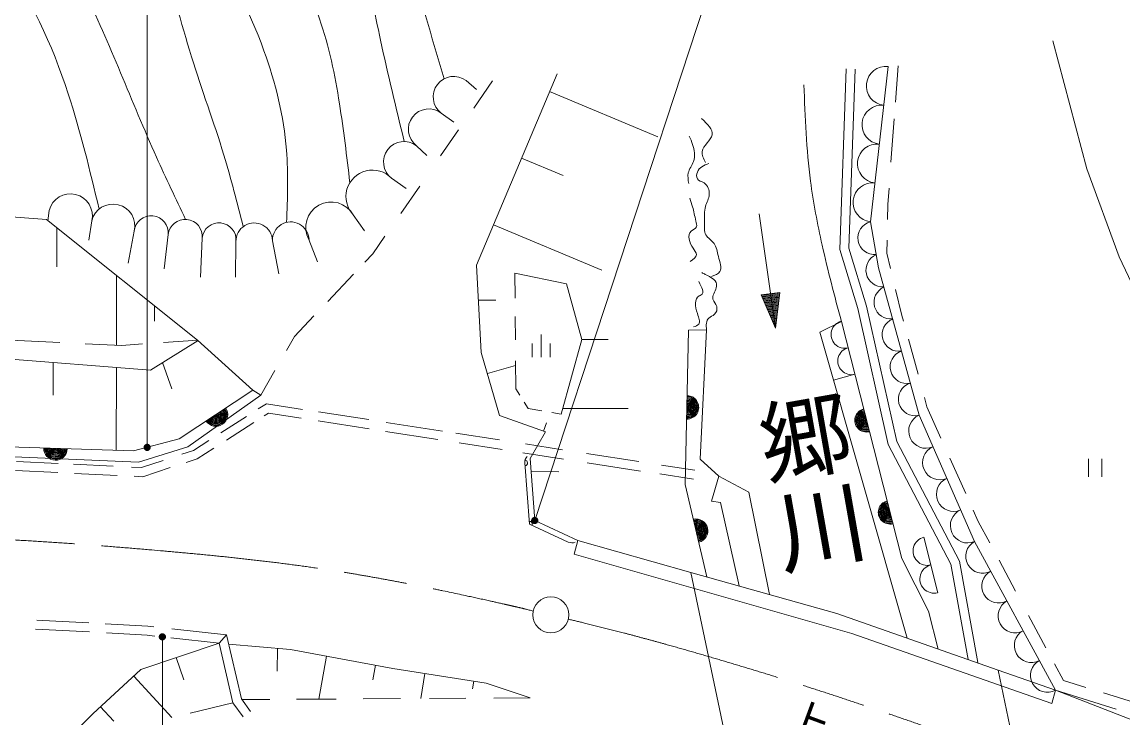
# Model space of a CAD drawing. Units: millimetres, scale not verified. Extents: x 40000 to 680000, y 20000 to 380000.
# Drawn here: x 257866 to 318748, y 287877 to 326372 of the extents above; entities that cross this region are included whole.
import ezdxf
from ezdxf.enums import TextEntityAlignment as Align

# ---------------------------------------------------------------- set-up
doc = ezdxf.new("R2010")
doc.units = ezdxf.units.MM
doc.header["$LTSCALE"] = 1000
doc.linetypes.add('CHAIN', pattern=[18.5, 12, -1.5, 3.5, -1.5])
for name, color, linetype, lineweight in [('M-BGD', 7, 'Continuous', 13), ('M-BMK', 2, 'CHAIN', 13), ('M-BMK-SRVR', 3, 'Continuous', 13), ('M-STR-HTXT', 7, 'Continuous', 13), ('M-STR-STR1', 1, 'Continuous', 13), ('M-STR-STRC', 7, 'Continuous', 13)]:
    doc.layers.add(name, color=color, linetype=linetype, lineweight=lineweight)
doc.styles.add('@ＭＳ ゴシック', font='')
doc.styles.add('ＭＳ ゴシック', font='')
doc.styles.get('@ＭＳ ゴシック').set_extended_font_data('@MS Gothic')
doc.styles.get('ＭＳ ゴシック').set_extended_font_data('MS Gothic')

# ---------------------------------------------------------------- blocks, each defined once
blk = doc.blocks.new('filled_dot')
at = {"color": 0, "linetype": 'Continuous', "lineweight": -2, "const_width": 1.25}
blk.add_lwpolyline([(-0.625, 0, 1), (0.625, 0, 1)], format="xyb", close=True, dxfattribs=at)

msp = doc.modelspace()

# ---------------------------------------------------------------- linework, layer by layer
at = {"layer": 'M-BGD'}
for p, q in [((316749, 318251), (314872, 325332)), ((305764, 323913), (304781, 315323)), ((306161, 321935), (306310, 323952)), ((283001, 312920), (287453, 323514)), ((303093, 313795), (303433, 323789)), ((303595, 313861), (303933, 323772)), ((282421, 323131), (282993, 322639)), ((282842, 321613), (283880, 323114)), ((287041, 322534), (293033, 320015)), ((281048, 321331), (281740, 320827)), ((305916, 318620), (306093, 321016)), ((281010, 318963), (282011, 320412)), ((279674, 319531), (280256, 318997)), ((287796, 317877), (285491, 318846)), ((318540, 313388), (316749, 318251)), ((278301, 317730), (279100, 317166)), ((278813, 315786), (279856, 317295)), ((305743, 316274), (305810, 317189)), ((305727, 315446), (305743, 316274)), ((253109, 315886), (259216, 315455)), ((259216, 315455), (267578, 308780)), ((259369, 315948), (259287, 315373)), ((261722, 315378), (261561, 314313)), ((276185, 315698), (276806, 314814)), ((298636, 315765), (299528, 309432)), ((259793, 314995), (259790, 312830)), ((264074, 314807), (263739, 313041)), ((283942, 315158), (289934, 312640)), ((304781, 315323), (305236, 312780)), ((265949, 314612), (265724, 312714)), ((267823, 314417), (267729, 312251)), ((269698, 314222), (269675, 312251)), ((271716, 314278), (272065, 312444)), ((273735, 314334), (274204, 313099)), ((277263, 313546), (277938, 314521)), ((305691, 313594), (305705, 314314)), ((276830, 313089), (277263, 313546)), ((304089, 310531), (303093, 313795)), ((304573, 310658), (303595, 313861)), ((305898, 312731), (305691, 313594)), ((321100, 307928), (318540, 313388)), ((263090, 312363), (263086, 308500)), ((274770, 310915), (276196, 312420)), ((283262, 308094), (283001, 312920)), ((285120, 312488), (287973, 311886)), ((285132, 311106), (285120, 312488)), ((305236, 312780), (307468, 304622)), ((287973, 311886), (288823, 308803)), ((299771, 311417), (298746, 311273)), ((299528, 309432), (298746, 311273)), ((299767, 311385), (298759, 311243)), ((299761, 311333), (298779, 311195)), ((299755, 311282), (298800, 311147)), ((299749, 311231), (298820, 311100)), ((299742, 311179), (298840, 311052)), ((299736, 311128), (298860, 311004)), ((299528, 309432), (299771, 311417)), ((306516, 310142), (306174, 311574)), ((265188, 310688), (265187, 309825)), ((284068, 310989), (283105, 310996)), ((299730, 311076), (298881, 310957)), ((299723, 311025), (298901, 310909)), ((299717, 310974), (298921, 310861)), ((299711, 310922), (298941, 310814)), ((299705, 310871), (298962, 310766)), ((299698, 310819), (298982, 310719)), ((299692, 310768), (299002, 310671)), ((299686, 310717), (299022, 310623)), ((299679, 310665), (299043, 310576)), ((299673, 310614), (299063, 310528)), ((299667, 310563), (299083, 310480)), ((299660, 310511), (299103, 310433)), ((305761, 302996), (304089, 310531)), ((306234, 303169), (304573, 310658)), ((272931, 308976), (274012, 310116)), ((285151, 308786), (285140, 310078)), ((299654, 310460), (299124, 310385)), ((299648, 310408), (299144, 310337)), ((299642, 310357), (299164, 310290)), ((299635, 310306), (299184, 310242)), ((299629, 310254), (299205, 310194)), ((299623, 310203), (299225, 310147)), ((299616, 310152), (299245, 310099)), ((299610, 310100), (299265, 310052)), ((299604, 310049), (299285, 310004)), ((299598, 309997), (299306, 309956)), ((299591, 309946), (299326, 309909)), ((299585, 309895), (299346, 309861)), ((306602, 309828), (306516, 310142)), ((294546, 300795), (294727, 309321)), ((294727, 309321), (295713, 309341)), ((295713, 309341), (295362, 302201)), ((299579, 309843), (299366, 309813)), ((299572, 309792), (299387, 309766)), ((299566, 309741), (299407, 309718)), ((299560, 309689), (299427, 309670)), ((299554, 309638), (299447, 309623)), ((299547, 309586), (299468, 309575)), ((299541, 309535), (299488, 309528)), ((299535, 309484), (299508, 309480)), ((303173, 309816), (301975, 309218)), ((306517, 296706), (303173, 309816)), ((259955, 308645), (257224, 308771)), ((264964, 307121), (267600, 308760)), ((267589, 308772), (265691, 308643)), ((267578, 308780), (270624, 306016)), ((272489, 308204), (272931, 308976)), ((286572, 309082), (286572, 307832)), ((288823, 308803), (287689, 304674)), ((290279, 308805), (288823, 308803)), ((301975, 309218), (306816, 292292)), ((307413, 306887), (306878, 308826)), ((263383, 308486), (261366, 308580)), ((264523, 308564), (263383, 308486)), ((284262, 304616), (283262, 308094)), ((286072, 308582), (286072, 307832)), ((287072, 307832), (287072, 308582)), ((253109, 308055), (264964, 307121)), ((259585, 307545), (259583, 305740)), ((266146, 306090), (265633, 307538)), ((285173, 306074), (285160, 307633)), ((263084, 307270), (263079, 302676)), ((271075, 305739), (271850, 307091)), ((285163, 307376), (283598, 306926)), ((302733, 306571), (303920, 306887)), ((270624, 306016), (266553, 303311)), ((267029, 302883), (271075, 305739)), ((271075, 305739), (270624, 306016)), ((285393, 305730), (285173, 306074)), ((270933, 304972), (271378, 305257)), ((271378, 305257), (273375, 304947)), ((285864, 304993), (285635, 305352)), ((307907, 305092), (307764, 305610)), ((308680, 303363), (307907, 305092)), ((268858, 303643), (270285, 304557)), ((271254, 304584), (271488, 304734)), ((271488, 304734), (273297, 304453)), ((274264, 304809), (277042, 304378)), ((286805, 303703), (284262, 304616)), ((286614, 304862), (285864, 304993)), ((287689, 304674), (287165, 304766)), ((287778, 304996), (291391, 305001)), ((307468, 304622), (310539, 297640)), ((269174, 303252), (270688, 304222)), ((274246, 304306), (277055, 303870)), ((278012, 304227), (281121, 303744)), ((286873, 304207), (286705, 303739)), ((266553, 303311), (264030, 302645)), ((267343, 302673), (268195, 303218)), ((277959, 303729), (280860, 303279)), ((281862, 303629), (284262, 303256)), ((285957, 302225), (286805, 303703)), ((264030, 302645), (255413, 302930)), ((264315, 302026), (267029, 302883)), ((266697, 302460), (267343, 302673)), ((267560, 302217), (268466, 302798)), ((282039, 303096), (284409, 302728)), ((285704, 303033), (287751, 302715)), ((309222, 296378), (305761, 302996)), ((309700, 296543), (306234, 303169)), ((251986, 302549), (264315, 302026)), ((257556, 302057), (259856, 301948)), ((264475, 301727), (265667, 302120)), ((266947, 302015), (267560, 302217)), ((285561, 302549), (287807, 302200)), ((285933, 298603), (285675, 301984)), ((286219, 298801), (285957, 302225)), ((289080, 302508), (291981, 302058)), ((289123, 301996), (292071, 301538)), ((295362, 302201), (296405, 301249)), ((310056, 300287), (309180, 302245)), ((316832, 301217), (316832, 302217)), ((317582, 302217), (317582, 301217)), ((257509, 301559), (259854, 301447)), ((260704, 301907), (262911, 301802)), ((260772, 301403), (263123, 301291)), ((263923, 301753), (264475, 301727)), ((264544, 301223), (266065, 301725)), ((287556, 301493), (286012, 301506)), ((293130, 301373), (294999, 301083)), ((293225, 301865), (295076, 301577)), ((264062, 301246), (264544, 301223)), ((295738, 295681), (294546, 300795)), ((295997, 299865), (296405, 301249)), ((296405, 301249), (298061, 300364)), ((298061, 300364), (299204, 294705)), ((296496, 299797), (295997, 299865)), ((297525, 295178), (296496, 299797)), ((310741, 298753), (310461, 299379)), ((288075, 297609), (285933, 298603)), ((288596, 297699), (286219, 298801)), ((311382, 297556), (310741, 298753)), ((308500, 294803), (307737, 297879)), ((288596, 297699), (288395, 296930)), ((294856, 295930), (288596, 297699)), ((310539, 297640), (315020, 289414)), ((288395, 296930), (303762, 292554)), ((307994, 293793), (306517, 296706)), ((310722, 290952), (309700, 296543)), ((312804, 294896), (311894, 296599)), ((310184, 291116), (309222, 296378)), ((308534, 291690), (307994, 293793)), ((314480, 291763), (313528, 293543)), ((258694, 293291), (259018, 293275)), ((259018, 293275), (261563, 293135)), ((262462, 293086), (264830, 292955)), ((264830, 292955), (265157, 292919)), ((258609, 292795), (258992, 292776)), ((258992, 292776), (261590, 292633)), ((262529, 292581), (264789, 292457)), ((264789, 292457), (265215, 292410)), ((266100, 292314), (268766, 292023)), ((266159, 292810), (269174, 292481)), ((269174, 292481), (268766, 292023)), ((269174, 292481), (269995, 288929)), ((303762, 292554), (314819, 288679)), ((264435, 290552), (268766, 292023)), ((268766, 292023), (269531, 288717)), ((269292, 291968), (272713, 291659)), ((271977, 290461), (272000, 291723)), ((272713, 291659), (278377, 290622)), ((266813, 289987), (266395, 291217)), ((274275, 288921), (274709, 291293)), ((261775, 288103), (264435, 290552)), ((277414, 290798), (277265, 289983)), ((278377, 290622), (283535, 289809)), ((315020, 289414), (311841, 290529)), ((315450, 289950), (314956, 290874)), ((266147, 287900), (264040, 290188)), ((279916, 288953), (280135, 290345)), ((282852, 289917), (282783, 289484)), ((283535, 289809), (285958, 288987)), ((316694, 289563), (315450, 289950)), ((314819, 288679), (315020, 289414)), ((315020, 289414), (327929, 284400)), ((318373, 288369), (315020, 289414)), ((319621, 288654), (317675, 289259)), ((267157, 288144), (269531, 288717)), ((269531, 288717), (270099, 287934)), ((269995, 288929), (270503, 288228)), ((271578, 288906), (270002, 288897)), ((275231, 288926), (273044, 288914)), ((278804, 288946), (276724, 288935)), ((282404, 288967), (280404, 288955)), ((285958, 288987), (283950, 288975)), ((255907, 282277), (261775, 288103)), ((262186, 288511), (262936, 287696))]:
    msp.add_line(p, q, dxfattribs=at)
for centre, radius, start, end in [((305641, 322839), 1081, 83.46666, 263.46666), ((281734, 322231), 1132, 52.66048, 232.66048), ((280361, 320431), 1132, 52.66048, 232.66048), ((305395, 320692), 1081, 83.46666, 263.46666), ((278987, 318630), 1132, 52.66048, 232.66048), ((305149, 318544), 1081, 83.46666, 263.46666), ((277243, 316714), 1467, 43.84655, 223.84655), ((304904, 316397), 1081, 83.46666, 263.46666), ((260545, 315663), 1210, 346.3633, 166.3633), ((262898, 315092), 1210, 346.3633, 166.3633), ((274960, 315016), 1402, 29.10986, 209.10986), ((265011, 314710), 942, 354.06483, 174.06483), ((266886, 314515), 942, 354.06483, 174.06483), ((268761, 314320), 942, 354.06483, 174.06483), ((270707, 314250), 1010, 1.58017, 181.58017), ((272726, 314306), 1010, 1.58017, 181.58017), ((305004, 314431), 920, 104.09668, 276.22748), ((305452, 312648), 920, 112.04153, 274.42265), ((305900, 310864), 920, 113.73618, 276.85959), ((306348, 309081), 920, 111.31453, 279.28125), ((303359, 309084), 756, 104.30815, 284.30815), ((303733, 307620), 756, 104.30815, 284.30815), ((306796, 307297), 920, 108.90362, 281.69216), ((307244, 305514), 920, 106.49909, 284.09668), ((294637, 305058), 650, 268.78112, 88.78112), ((294637, 305058), 600, 268.78112, 88.78112), ((268588, 304663), 650, 213.59263, 33.59263), ((294637, 305058), 550, 268.78112, 88.78112), ((294637, 305058), 500, 268.78112, 88.78112), ((294637, 305058), 450, 268.78112, 88.78112), ((294637, 305058), 400, 268.78112, 88.78112), ((294637, 305058), 350, 268.78112, 88.78112), ((294637, 305058), 300, 268.78112, 88.78112), ((294637, 305058), 250, 268.78112, 88.78112), ((294637, 305058), 200, 268.78112, 88.78112), ((294637, 305058), 150, 268.78112, 88.78112), ((294637, 305058), 100, 268.78112, 88.78112), ((294637, 305058), 50, 268.78112, 88.78112), ((268588, 304663), 600, 213.59263, 33.59263), ((268588, 304663), 550, 213.59263, 33.59263), ((268588, 304663), 500, 213.59263, 33.59263), ((268588, 304663), 450, 213.59263, 33.59263), ((268588, 304663), 400, 213.59263, 33.59263), ((268588, 304663), 350, 213.59263, 33.59263), ((268588, 304663), 300, 213.59263, 33.59263), ((268588, 304663), 250, 213.59263, 33.59263), ((268588, 304663), 200, 213.59263, 33.59263), ((268588, 304663), 150, 213.59263, 33.59263), ((268588, 304663), 100, 213.59263, 33.59263), ((268588, 304663), 50, 213.59263, 33.59263), ((304569, 304342), 650, 104.30815, 284.30815), ((304569, 304342), 600, 104.30815, 284.30815), ((304569, 304342), 550, 104.30815, 284.30815), ((304569, 304342), 500, 104.30815, 284.30815), ((304569, 304342), 450, 104.30815, 284.30815), ((304569, 304342), 400, 104.30815, 284.30815), ((304569, 304342), 350, 104.30815, 284.30815), ((304569, 304342), 300, 104.30815, 284.30815), ((304569, 304342), 250, 104.30815, 284.30815), ((304569, 304342), 200, 104.30815, 284.30815), ((304569, 304342), 150, 104.30815, 284.30815), ((304569, 304342), 100, 104.30815, 284.30815), ((307852, 303749), 954, 113.7429, 293.7429), ((304569, 304342), 50, 104.30815, 284.30815), ((259721, 302787), 650, 178.10139, 358.10139), ((259721, 302787), 600, 178.10139, 358.10139), ((259721, 302787), 550, 178.10139, 358.10139), ((259721, 302787), 500, 178.10139, 358.10139), ((259721, 302787), 450, 178.10139, 358.10139), ((259721, 302787), 400, 178.10139, 358.10139), ((259721, 302787), 350, 178.10139, 358.10139), ((259721, 302787), 300, 178.10139, 358.10139), ((259721, 302787), 250, 178.10139, 358.10139), ((259721, 302787), 200, 178.10139, 358.10139), ((259721, 302787), 150, 178.10139, 358.10139), ((259721, 302787), 100, 178.10139, 358.10139), ((259721, 302787), 50, 178.10139, 358.10139), ((308620, 302004), 954, 113.7429, 293.7429), ((285675, 301984), 150, 274.37123, 94.37123), ((286173, 302022), 500, 139.37123, 184.37123), ((309387, 300258), 954, 113.7429, 293.7429), ((305867, 299251), 650, 104.30815, 284.30815), ((305867, 299251), 600, 104.30815, 284.30815), ((305867, 299251), 550, 104.30815, 284.30815), ((305867, 299251), 500, 104.30815, 284.30815), ((305867, 299251), 450, 104.30815, 284.30815), ((305867, 299251), 400, 104.30815, 284.30815), ((305867, 299251), 350, 104.30815, 284.30815), ((305867, 299251), 300, 104.30815, 284.30815), ((305867, 299251), 250, 104.30815, 284.30815), ((305867, 299251), 200, 104.30815, 284.30815), ((305867, 299251), 150, 104.30815, 284.30815), ((305867, 299251), 100, 104.30815, 284.30815), ((305867, 299251), 50, 104.30815, 284.30815), ((310155, 298512), 954, 113.7429, 293.7429), ((285933, 298603), 150, 335.11991, 94.37123), ((295142, 298238), 650, 283.12202, 103.12202), ((295142, 298238), 600, 283.12202, 103.12202), ((295142, 298238), 550, 283.12202, 103.12202), ((295142, 298238), 500, 283.12202, 103.12202), ((295142, 298238), 450, 283.12202, 103.12202), ((295142, 298238), 400, 283.12202, 103.12202), ((295142, 298238), 350, 283.12202, 103.12202), ((295142, 298238), 300, 283.12202, 103.12202), ((295142, 298238), 250, 283.12202, 103.12202), ((295142, 298238), 200, 283.12202, 103.12202), ((295142, 298238), 150, 283.12202, 103.12202), ((295142, 298238), 100, 283.12202, 103.12202), ((295142, 298238), 50, 283.12202, 103.12202), ((307928, 297110), 792, 103.93875, 283.93875), ((288286, 298063), 500, 245.11991, 290.11991), ((310987, 296817), 937, 118.57707, 298.57707), ((308309, 295572), 792, 103.93875, 283.93875), ((311883, 295172), 937, 118.57707, 298.57707), ((312779, 293527), 937, 118.57707, 298.57707), ((313675, 291882), 937, 118.57707, 298.57707), ((314571, 290237), 937, 118.57707, 298.57707)]:
    msp.add_arc(centre, radius, start, end, dxfattribs=at)
for points, knots in [([(281208, 323234), (280629, 325198), (280050, 327163), (279448, 329105), (278966, 330661), (278469, 332202), (277983, 333793), (277661, 334845), (277344, 335920), (276738, 336795), (276235, 337521), (275534, 338110), (274834, 338700)], [0, 0, 0, 0, 1, 1, 1, 2, 2, 2, 3, 3, 3, 4, 4, 4, 4]), ([(184080, 296684), (185152, 298336), (186225, 299987), (187473, 301499), (188446, 302677), (189525, 303769), (190520, 304933), (191749, 306372), (192850, 307921), (193844, 309531), (194994, 311396), (195999, 313343), (197001, 315292), (198222, 317666), (199437, 320043), (200602, 322439), (201450, 324182), (202271, 325935), (203316, 327590), (204184, 328964), (205205, 330269), (206474, 331247), (207568, 332089), (208846, 332688), (210130, 333241), (211882, 333995), (213645, 334665), (215448, 335235), (218435, 336180), (221529, 336852), (224644, 337229), (227051, 337521), (229470, 337636), (231901, 337673), (235920, 337733), (239970, 337580), (243922, 337562), (246254, 337551), (248552, 337587), (251013, 337783), (252632, 337913), (254323, 338112), (255666, 337396), (256287, 337064), (256834, 336538), (257273, 335955), (257913, 335105), (258323, 334137), (258768, 333185), (259556, 331501), (260452, 329871), (261261, 328200), (262734, 325158), (263920, 321979), (265305, 318893), (265823, 317739), (266369, 316598), (266915, 315457)], [0, 0, 0, 0, 1, 1, 1, 2, 2, 2, 3, 3, 3, 4, 4, 4, 5, 5, 5, 6, 6, 6, 7, 7, 7, 8, 8, 8, 9, 9, 9, 10, 10, 10, 11, 11, 11, 12, 12, 12, 13, 13, 13, 14, 14, 14, 15, 15, 15, 16, 16, 16, 17, 17, 17, 18, 18, 18, 19, 19, 19, 19]), ([(270100, 315057), (269762, 316382), (269424, 317708), (269027, 319014), (268473, 320838), (267802, 322625), (267237, 324450), (266649, 326348), (266176, 328287), (265414, 330114), (264688, 331855), (263701, 333494), (262602, 335038), (261833, 336119), (261009, 337153), (260185, 338187)], [0, 0, 0, 0, 1, 1, 1, 2, 2, 2, 3, 3, 3, 4, 4, 4, 5, 5, 5, 5]), ([(279006, 319762), (278548, 321624), (278089, 323486), (277690, 325370), (277371, 326875), (277090, 328393), (276591, 329838), (276144, 331133), (275521, 332369), (274834, 333573), (274316, 334479), (273763, 335367), (273076, 336136), (272503, 336777), (271837, 337336), (271172, 337894)], [0, 0, 0, 0, 1, 1, 1, 2, 2, 2, 3, 3, 3, 4, 4, 4, 5, 5, 5, 5]), ([(272500, 315290), (272548, 316626), (272596, 317963), (272490, 319291), (272341, 321161), (271887, 323014), (271245, 324784), (270408, 327090), (269250, 329257), (268022, 331376), (266890, 333331), (265698, 335246), (264507, 337162)], [0, 0, 0, 0, 1, 1, 1, 2, 2, 2, 3, 3, 3, 4, 4, 4, 4]), ([(275994, 317484), (275822, 318942), (275650, 320400), (275419, 321854), (275168, 323443), (274846, 325028), (274321, 326542), (273678, 328396), (272731, 330144), (271684, 331815), (270909, 333053), (270079, 334249), (269194, 335404), (268740, 335997), (268271, 336579), (267802, 337162)], [0, 0, 0, 0, 1, 1, 1, 2, 2, 2, 3, 3, 3, 4, 4, 4, 5, 5, 5, 5]), ([(192622, 302803), (193472, 304225), (194322, 305647), (195188, 307059), (195946, 308297), (196717, 309527), (197462, 310772), (199078, 313471), (200572, 316238), (202060, 319020), (202879, 320550), (203697, 322086), (204707, 323490), (206304, 325711), (208384, 327605), (210655, 329152), (212654, 330513), (214800, 331604), (217008, 332593), (218685, 333344), (220397, 334036), (222170, 334446), (224576, 335002), (227095, 335037), (229581, 335108), (234581, 335251), (239453, 335540), (244537, 335505), (246808, 335489), (249121, 335409), (251154, 334578), (253300, 333702), (255134, 331992), (256581, 330078), (258342, 327749), (259527, 325120), (260419, 322402), (261105, 320312), (261617, 318169), (262128, 316027)], [0, 0, 0, 0, 1, 1, 1, 2, 2, 2, 3, 3, 3, 4, 4, 4, 5, 5, 5, 6, 6, 6, 7, 7, 7, 8, 8, 8, 9, 9, 9, 10, 10, 10, 11, 11, 11, 12, 12, 12, 13, 13, 13, 13]), ([(301101, 322894), (301171, 321115), (301241, 319336), (301469, 317575), (301623, 316385), (301850, 315202), (302114, 314030), (302431, 312616), (302802, 311216), (303173, 309816)], [0, 0, 0, 0, 1, 1, 1, 2, 2, 2, 3, 3, 3, 3]), ([(295449, 321029), (295768, 320729), (296088, 320429), (296029, 320133), (295969, 319834), (295525, 319539), (295475, 319210), (295445, 319016), (295552, 318809), (295660, 318603)], [0, 0, 0, 0, 1, 1, 1, 2, 2, 2, 3, 3, 3, 3]), ([(294763, 320054), (294895, 319753), (295027, 319453), (295053, 319131), (295066, 318972), (295053, 318807), (295000, 318656), (294923, 318435), (294761, 318241), (294710, 318023), (294668, 317841), (294702, 317642), (294737, 317443)], [0, 0, 0, 0, 1, 1, 1, 2, 2, 2, 3, 3, 3, 4, 4, 4, 4]), ([(295986, 312302), (296179, 312372), (296371, 312441), (296455, 312568), (296586, 312766), (296449, 313103), (296372, 313409), (296302, 313680), (296280, 313928), (296134, 314121), (296007, 314288), (295787, 314414), (295686, 314595), (295579, 314786), (295604, 315038), (295607, 315281), (295611, 315596), (295577, 315895), (295660, 316177), (295723, 316395), (295855, 316603), (295871, 316837), (295886, 317072), (295785, 317333), (295580, 317469), (295451, 317555), (295281, 317592), (295211, 317707), (295152, 317803), (295164, 317956), (295211, 318076), (295313, 318333), (295578, 318442), (295844, 318551)], [0, 0, 0, 0, 1, 1, 1, 2, 2, 2, 3, 3, 3, 4, 4, 4, 5, 5, 5, 6, 6, 6, 7, 7, 7, 8, 8, 8, 9, 9, 9, 10, 10, 10, 11, 11, 11, 11]), ([(294789, 316626), (294846, 316467), (294904, 316308), (294948, 316151), (295019, 315897), (295056, 315648), (295132, 315360), (295162, 315247), (295198, 315128), (295159, 315043), (295112, 314943), (294962, 314890), (294869, 314806), (294631, 314591), (294765, 314171), (294974, 313857), (295059, 313729), (295157, 313618), (295159, 313514), (295160, 313374), (294988, 313246), (294816, 313118)], [0, 0, 0, 0, 1, 1, 1, 2, 2, 2, 3, 3, 3, 4, 4, 4, 5, 5, 5, 6, 6, 6, 7, 7, 7, 7]), ([(295713, 309341), (295700, 309601), (295687, 309860), (295838, 309997), (295926, 310077), (296070, 310115), (296166, 310208), (296274, 310312), (296322, 310485), (296283, 310630), (296242, 310782), (296105, 310903), (296072, 311036), (296024, 311230), (296196, 311447), (296252, 311677), (296276, 311777), (296279, 311880), (296244, 311966), (296196, 312086), (296074, 312175), (295955, 312247), (295853, 312309), (295752, 312359), (295650, 312411), (295586, 312445), (295520, 312479), (295455, 312513)], [0, 0, 0, 0, 1, 1, 1, 2, 2, 2, 3, 3, 3, 4, 4, 4, 5, 5, 5, 6, 6, 6, 7, 7, 7, 8, 8, 8, 9, 9, 9, 9]), ([(295290, 312011), (295455, 311703), (295619, 311395), (295422, 311273), (295391, 311253), (295352, 311239), (295317, 311220), (295027, 311064), (295084, 310635), (295211, 310244), (295287, 310011), (295387, 309792), (295290, 309664), (295236, 309592), (295118, 309549), (295000, 309506)], [0, 0, 0, 0, 1, 1, 1, 2, 2, 2, 3, 3, 3, 4, 4, 4, 5, 5, 5, 5])]:
    msp.add_open_spline(points, degree=3, knots=knots, dxfattribs=at)
at = {"layer": 'M-BMK'}
for points, knots in [([(207261, 292452), (209676, 293053), (212091, 293654), (214519, 294197), (217483, 294861), (220468, 295439), (223468, 295915), (226677, 296423), (229905, 296814), (233139, 297135), (236131, 297432), (239129, 297670), (242132, 297813), (245694, 297982), (249264, 298018), (252828, 297920), (256850, 297810), (260865, 297529), (264876, 297186), (268332, 296889), (271785, 296546), (275210, 296010), (277656, 295627), (280087, 295146), (282507, 294622), (282911, 294535), (283314, 294446), (283717, 294356), (283985, 294296), (284254, 294236), (284522, 294175), (284567, 294165), (284612, 294155), (284656, 294145), (284701, 294135), (284746, 294124), (284790, 294114), (284835, 294104), (284880, 294094), (284925, 294084), (284981, 294071), (285037, 294058), (285094, 294045), (285150, 294033), (285206, 294020), (285263, 294007), (285554, 293940), (285844, 293866), (286133, 293791)], [0, 0, 0, 0, 1, 1, 1, 2, 2, 2, 3, 3, 3, 4, 4, 4, 5, 5, 5, 6, 6, 6, 7, 7, 7, 8, 8, 8, 9, 9, 9, 10, 10, 10, 11, 11, 11, 12, 12, 12, 13, 13, 13, 14, 14, 14, 15, 15, 15, 16, 16, 16, 16]), ([(288081, 293339), (288378, 293270), (288674, 293200), (288970, 293128), (289363, 293032), (289755, 292934), (290147, 292834), (290539, 292735), (290931, 292636), (291323, 292533), (291561, 292470), (291799, 292407), (292037, 292342), (292275, 292278), (292513, 292214), (292751, 292149), (292989, 292084), (293226, 292018), (293464, 291952), (295041, 291513), (296613, 291051), (298179, 290574), (301335, 289612), (304470, 288583), (307582, 287488), (312454, 285775), (317266, 283900), (322079, 282025)], [0, 0, 0, 0, 1, 1, 1, 2, 2, 2, 3, 3, 3, 4, 4, 4, 5, 5, 5, 6, 6, 6, 7, 7, 7, 8, 8, 8, 9, 9, 9, 9])]:
    msp.add_open_spline(points, degree=3, knots=knots, dxfattribs=at)
at = {"layer": 'M-BMK-SRVR'}
msp.add_circle((287111, 293581), 1000, dxfattribs=at)
at = {"layer": 'M-STR-STR1'}
for p, q in [((302927, 293657), (294856, 295930)), ((294856, 295930), (297062, 285411)), ((311841, 290529), (302927, 293657)), ((311841, 290529), (314187, 279341))]:
    msp.add_line(p, q, dxfattribs=at)
at = {"layer": 'M-STR-STRC'}
for p, q in [((264787, 302845), (264787, 340024)), ((295621, 327412), (286219, 298801)), ((265627, 292365), (265627, 254585))]:
    msp.add_line(p, q, dxfattribs=at)

# ---------------------------------------------------------------- block references
at = {"layer": 'M-STR-STRC', "xscale": 160, "yscale": 160}
for p, rotation in [((264787, 302845), 90), ((286219, 298801), 71.8), ((265627, 292365), 270)]:
    msp.add_blockref('filled_dot', p, dxfattribs=dict(at, rotation=rotation))

# ---------------------------------------------------------------- texts
at = {"layer": 'M-STR-HTXT', "style": '@ＭＳ ゴシック'}
msp.add_text('郷川', height=3666, rotation=280.037, dxfattribs=at).set_placement((299515, 295511), align=Align.BOTTOM_RIGHT)
at = {"layer": 'M-STR-STR1', "style": 'ＭＳ ゴシック'}
msp.add_text('上ノ原橋', height=1833, rotation=339.824, dxfattribs=at).set_placement((299610, 286702), align=Align.BOTTOM_LEFT)

doc.saveas('drawing.dxf')
